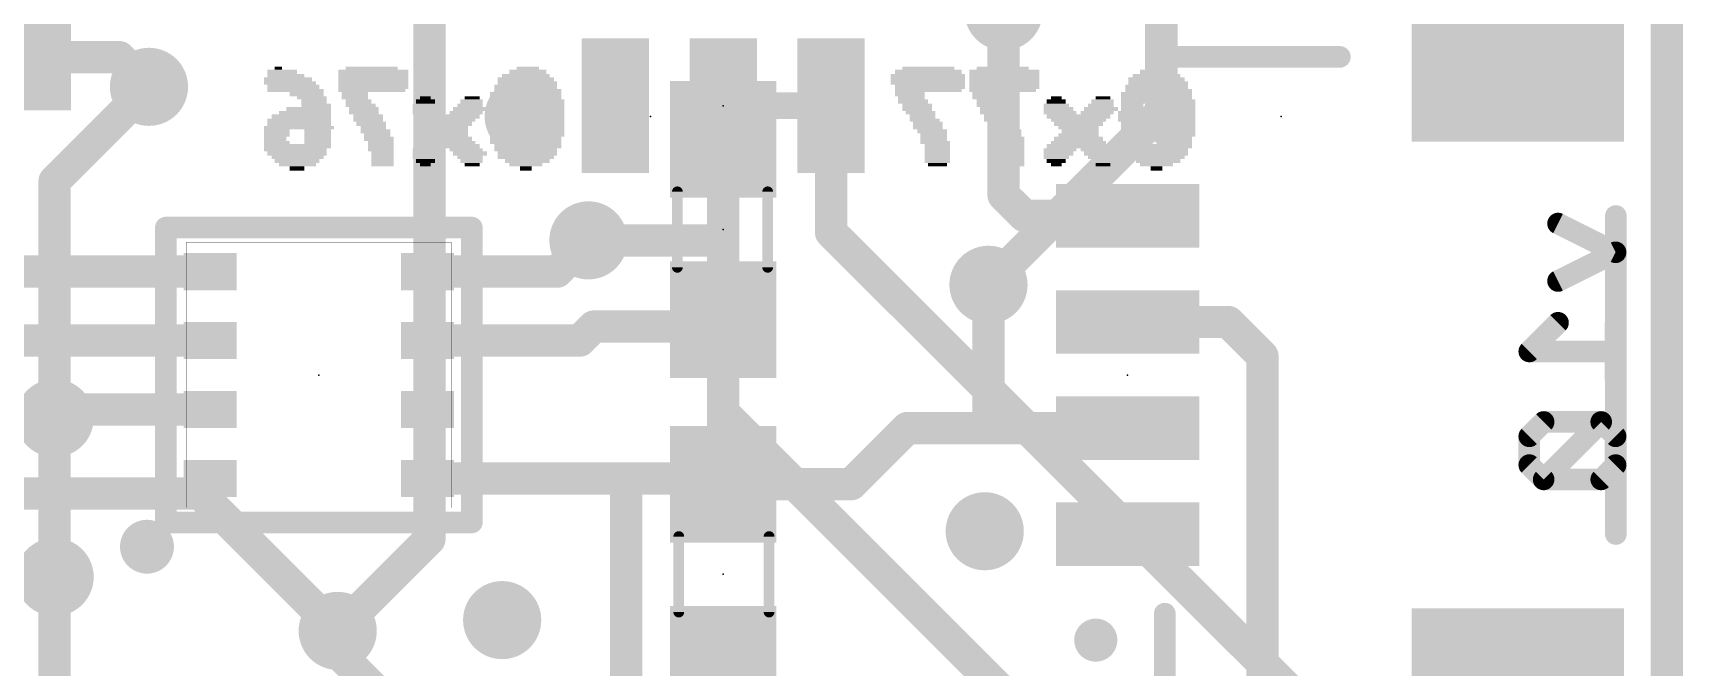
# Model space of a CAD drawing. Extents: x -34 to 73, y -22 to 26.
# Drawn here: x 10.01 to 25.55, y 9.95 to 15.93 of the extents above; entities that cross this region are included whole.
import ezdxf

# ---------------------------------------------------------------- set-up
doc = ezdxf.new("R2010")
doc.units = 0
for name, color, linetype in [('1', 12, 'CONTINUOUS'), ('16', 132, 'CONTINUOUS'), ('18', 110, 'CONTINUOUS'), ('20', 31, 'CONTINUOUS'), ('21', 41, 'CONTINUOUS'), ('22', 40, 'CONTINUOUS'), ('23', 53, 'CONTINUOUS'), ('24', 53, 'CONTINUOUS'), ('51', 53, 'CONTINUOUS')]:
    doc.layers.add(name, color=color, linetype=linetype)

# ---------------------------------------------------------------- blocks, each defined once
blk = doc.blocks.new('RECT')
blk.add_solid([(-0.5, -0.5), (0.5, -0.5), (-0.5, 0.5), (0.5, 0.5)])
blk = doc.blocks.new('ROUNDV')
at = {"const_width": 0.5}
blk.add_lwpolyline([(0, -0.25, 1), (0, 0.25, 1), (0, -0.25)], format="xyb", dxfattribs=at)

msp = doc.modelspace()

# ---------------------------------------------------------------- linework, layer by layer
at = {"layer": '1', "const_width": 0.3048}
for points in [[(25.4, 0), (25.4, 25.4)], [(19.1516, 14.3963), (19.1516, 16.129)], [(10.8204, 15.6972), (9.8162, 15.6972)], [(10.8204, 15.6972), (11.0998, 15.4178)], [(19.3479, 14.2), (19.1516, 14.3963)], [(20.32, 14.2), (19.3479, 14.2)], [(14.945, 13.675), (15.24, 13.97)], [(11.675, 13.675), (9.3824, 13.675)], [(13.725, 13.675), (14.945, 13.675)], [(19.0091, 12.2155), (19.0091, 13.5509)], [(16.51, 13.2216), (16.4456, 13.1572)], [(16.51, 11.6704), (16.51, 13.2216)], [(15.2908, 13.1572), (15.1586, 13.025)], [(16.4456, 13.1572), (15.2908, 13.1572)], [(20.32, 13.2), (21.2678, 13.2)], [(21.2678, 13.2), (21.59, 12.8778)], [(11.675, 13.025), (9.6694, 13.025)], [(13.725, 13.025), (15.1586, 13.025)], [(21.59, 12.8778), (21.59, 9.779)], [(10.2922, 12.375), (10.2108, 12.2936)], [(10.2108, 12.2936), (10.2108, 10.795)], [(11.675, 12.375), (10.2922, 12.375)], [(18.2452, 12.2), (17.7156, 11.6704)], [(18.2452, 12.2), (19.0246, 12.2)], [(19.0091, 12.2155), (19.0246, 12.2)], [(19.0246, 12.2), (20.32, 12.2)], [(13.725, 11.725), (15.5956, 11.725)], [(15.5956, 11.725), (16.4554, 11.725)], [(15.5956, 8.255), (15.5956, 11.725)], [(16.4554, 11.725), (16.51, 11.6704)], [(17.7156, 11.6704), (16.51, 11.6704)], [(12.8778, 10.0838), (12.8778, 10.287)], [(13.97, 8.9916), (12.8778, 10.0838)]]:
    msp.add_lwpolyline(points, dxfattribs=at)
at = {"layer": '1', "const_width": 0.1524}
for points in [[(10.8743, 15.7511, 1), (10.7665, 15.6433)], [(10.8204, 15.621, 1), (10.8204, 15.7734)], [(11.0459, 15.3639, 1), (11.1537, 15.4717)], [(19.2055, 14.4501, 1), (19.0977, 14.3424)], [(19.0754, 14.3963, 1), (19.2278, 14.3963)], [(19.3479, 14.2762, 1), (19.3479, 14.1238)], [(19.294, 14.1461, 1), (19.4017, 14.2539)], [(20.32, 14.1238, 1), (20.32, 14.2762)], [(15.2939, 13.9161, 1), (15.1861, 14.0239)], [(11.675, 13.5988, 1), (11.675, 13.7512)], [(13.725, 13.7512, 1), (13.725, 13.5988)], [(14.8911, 13.7289, 1), (14.9989, 13.6211)], [(14.945, 13.5988, 1), (14.945, 13.7512)], [(19.0853, 13.5509, 1), (18.9329, 13.5509)], [(16.5862, 13.2216, 1), (16.4338, 13.2216)], [(16.5639, 13.1677, 1), (16.4561, 13.2755)], [(15.2908, 13.2334, 1), (15.2908, 13.081)], [(15.3447, 13.1033, 1), (15.2369, 13.2111)], [(16.3917, 13.2111, 1), (16.4995, 13.1033)], [(16.4456, 13.081, 1), (16.4456, 13.2334)], [(20.32, 13.2762, 1), (20.32, 13.1238)], [(21.3217, 13.2539, 1), (21.2139, 13.1461)], [(21.2678, 13.1238, 1), (21.2678, 13.2762)], [(11.675, 12.9488, 1), (11.675, 13.1012)], [(13.725, 13.1012, 1), (13.725, 12.9488)], [(15.1047, 13.0789, 1), (15.2125, 12.9711)], [(15.1586, 12.9488, 1), (15.1586, 13.1012)], [(21.6662, 12.8778, 1), (21.5138, 12.8778)], [(21.5361, 12.8239, 1), (21.6439, 12.9317)], [(10.287, 12.2936, 1), (10.1346, 12.2936)], [(10.2922, 12.4512, 1), (10.2922, 12.2988)], [(10.3461, 12.3211, 1), (10.2383, 12.4289)], [(11.675, 12.2988, 1), (11.675, 12.4512)], [(10.1569, 12.3475, 1), (10.2647, 12.2397)], [(18.2452, 12.2762, 1), (18.2452, 12.1238)], [(18.2991, 12.1461, 1), (18.1913, 12.2539)], [(19.063, 12.2694, 1), (18.9552, 12.1616)], [(18.9329, 12.2155, 1), (19.0853, 12.2155)], [(19.0246, 12.2762, 1), (19.0246, 12.1238)], [(18.9707, 12.1461, 1), (19.0785, 12.2539)], [(19.0246, 12.1238, 1), (19.0246, 12.2762)], [(20.32, 12.1238, 1), (20.32, 12.2762)], [(13.725, 11.8012, 1), (13.725, 11.6488)], [(15.5956, 11.8012, 1), (15.5956, 11.6488)], [(15.6718, 11.725, 1), (15.5194, 11.725)], [(15.5956, 11.6488, 1), (15.5956, 11.8012)], [(16.5093, 11.7789, 1), (16.4015, 11.6711)], [(16.51, 11.7466, 1), (16.51, 11.5942)], [(16.4554, 11.6488, 1), (16.4554, 11.8012)], [(17.7156, 11.5942, 1), (17.7156, 11.7466)], [(16.4338, 11.6704, 1), (16.5862, 11.6704)], [(16.4561, 11.6165, 1), (16.5639, 11.7243)], [(17.6617, 11.7243, 1), (17.7695, 11.6165)], [(10.1346, 10.795, 1), (10.287, 10.795)], [(12.954, 10.287, 1), (12.8016, 10.287)], [(12.9317, 10.1377, 1), (12.8239, 10.0299)], [(12.8016, 10.0838, 1), (12.954, 10.0838)]]:
    msp.add_lwpolyline(points, format="xyb", dxfattribs=at)
at = {"layer": '16'}
for points, const_width in [([(25.4, 25.4), (25.4, 0)], 0.3048), ([(20.6375, 16.8529), (20.6375, 15.1793)], 0.3048), ([(13.7414, 16.2306), (13.7414, 11.1506)], 0.3048), ([(11.0998, 15.4178), (10.2108, 14.5288)], 0.3048), ([(16.51, 15.24), (16.51, 13.97)], 0.3048), ([(17.526, 15.24), (17.526, 14.0462)], 0.3048), ([(19.0091, 13.5509), (20.6375, 15.1793)], 0.3048), ([(10.2108, 14.5288), (10.2108, 12.2936)], 0.3048), ([(17.526, 14.0462), (22.0472, 9.525)], 0.3048), ([(24.3751, 14.1287), (24.9174, 13.8575)], 0.2032), ([(15.24, 13.97), (16.51, 13.97)], 0.3048), ([(16.51, 13.97), (16.51, 12.3444)], 0.3048), ([(24.9174, 13.8575), (24.3751, 13.5864)], 0.2032), ([(24.3751, 13.1932), (24.1039, 12.922)], 0.2032), ([(24.9174, 13.1932), (24.9174, 12.6508)], 0.2032), ([(24.1039, 12.922), (24.9174, 12.922)], 0.2032), ([(19.3548, 9.4996), (16.51, 12.3444)], 0.3048), ([(24.2395, 12.2576), (24.1039, 12.1221)], 0.2032), ([(24.7818, 12.2576), (24.2395, 12.2576)], 0.2032), ([(24.7818, 12.2576), (24.2395, 11.7153)], 0.2032), ([(24.9174, 12.1221), (24.7818, 12.2576)], 0.2032), ([(24.1039, 12.1221), (24.1039, 11.8509)], 0.2032), ([(24.9174, 11.8509), (24.9174, 12.1221)], 0.2032), ([(24.1039, 11.8509), (24.2395, 11.7153)], 0.2032), ([(24.2395, 11.7153), (24.7818, 11.7153)], 0.2032), ([(24.7818, 11.7153), (24.9174, 11.8509)], 0.2032), ([(9.3472, 11.5824), (11.5824, 11.5824)], 0.3048), ([(11.5824, 11.5824), (12.8778, 10.287)], 0.3048), ([(13.7414, 11.1506), (12.8778, 10.287)], 0.3048), ([(10.2108, 9.1186), (10.2108, 10.795)], 0.3048)]:
    msp.add_lwpolyline(points, dxfattribs=dict(at, const_width=const_width))
for points, const_width in [([(11.1537, 15.3639, 1), (11.0459, 15.4717)], 0.1524), ([(16.5862, 15.24, 1), (16.4338, 15.24)], 0.1524), ([(17.6022, 15.24, 1), (17.4498, 15.24)], 0.1524), ([(20.5613, 15.1793, 1), (20.7137, 15.1793)], 0.1524), ([(20.6914, 15.1254, 1), (20.5836, 15.2332)], 0.1524), ([(10.287, 14.5288, 1), (10.1346, 14.5288)], 0.1524), ([(10.1569, 14.5827, 1), (10.2647, 14.4749)], 0.1524), ([(17.5799, 14.1001, 1), (17.4721, 13.9923)], 0.1524), ([(24.3978, 14.1741, 1), (24.3524, 14.0832)], 0.1016), ([(15.24, 14.0462, 1), (15.24, 13.8938)], 0.1524), ([(16.5862, 13.97, 1), (16.4338, 13.97)], 0.1524), ([(16.4338, 13.97, 1), (16.5862, 13.97)], 0.1524), ([(16.51, 13.8938, 1), (16.51, 14.0462)], 0.1524), ([(17.4498, 14.0462, 1), (17.6022, 14.0462)], 0.1524), ([(24.9401, 13.8121, 1), (24.8947, 13.903)], 0.1016), ([(24.8947, 13.8121, 1), (24.9401, 13.903)], 0.1016), ([(18.9552, 13.6048, 1), (19.063, 13.497)], 0.1524), ([(24.3524, 13.6318, 1), (24.3978, 13.5409)], 0.1016), ([(24.411, 13.1572, 1), (24.3392, 13.2291)], 0.1016), ([(24.9682, 13.1932, 1), (24.8666, 13.1932)], 0.1016), ([(24.1039, 12.9728, 1), (24.1039, 12.8712)], 0.1016), ([(24.068, 12.9579, 1), (24.1398, 12.8861)], 0.1016), ([(24.9174, 12.8712, 1), (24.9174, 12.9728)], 0.1016), ([(24.8666, 12.6508, 1), (24.9682, 12.6508)], 0.1016), ([(16.5639, 12.3983, 1), (16.4561, 12.2905)], 0.1524), ([(10.1346, 12.2936, 1), (10.287, 12.2936)], 0.1524), ([(16.4338, 12.3444, 1), (16.5862, 12.3444)], 0.1524), ([(24.2395, 12.3084, 1), (24.2395, 12.2068)], 0.1016), ([(24.2754, 12.2217, 1), (24.2036, 12.2936)], 0.1016), ([(24.8177, 12.2936, 1), (24.7459, 12.2217)], 0.1016), ([(24.8177, 12.2217, 1), (24.7459, 12.2936)], 0.1016), ([(24.7818, 12.2068, 1), (24.7818, 12.3084)], 0.1016), ([(24.1547, 12.1221, 1), (24.0531, 12.1221)], 0.1016), ([(24.068, 12.158, 1), (24.1398, 12.0861)], 0.1016), ([(24.9682, 12.1221, 1), (24.8666, 12.1221)], 0.1016), ([(24.8815, 12.0861, 1), (24.9533, 12.158)], 0.1016), ([(24.1398, 11.8868, 1), (24.068, 11.815)], 0.1016), ([(24.0531, 11.8509, 1), (24.1547, 11.8509)], 0.1016), ([(24.2395, 11.7661, 1), (24.2395, 11.6645)], 0.1016), ([(24.7818, 11.6645, 1), (24.7818, 11.7661)], 0.1016), ([(24.8666, 11.8509, 1), (24.9682, 11.8509)], 0.1016), ([(24.9533, 11.815, 1), (24.8815, 11.8868)], 0.1016), ([(11.6363, 11.6363, 1), (11.5285, 11.5285)], 0.1524), ([(11.5824, 11.5062, 1), (11.5824, 11.6586)], 0.1524), ([(24.2036, 11.7512, 1), (24.2754, 11.6794)], 0.1016), ([(24.2036, 11.6794, 1), (24.2754, 11.7512)], 0.1016), ([(24.7459, 11.7512, 1), (24.8177, 11.6794)], 0.1016), ([(13.6652, 11.1506, 1), (13.8176, 11.1506)], 0.1524), ([(13.7953, 11.0967, 1), (13.6875, 11.2045)], 0.1524), ([(10.287, 10.795, 1), (10.1346, 10.795)], 0.1524), ([(12.8239, 10.3409, 1), (12.9317, 10.2331)], 0.1524), ([(12.8239, 10.2331, 1), (12.9317, 10.3409)], 0.1524)]:
    msp.add_lwpolyline(points, format="xyb", dxfattribs=dict(at, const_width=const_width))
at = {"layer": '20', "const_width": 0.2032}
msp.add_lwpolyline([(25.4, 25.4), (25.4, 0)], dxfattribs=at)
at = {"layer": '21', "const_width": 0.2032}
for points in [[(20.67, 14.95), (20.67, 15.7)], [(20.67, 15.7), (22.32, 15.7)], [(11.2586, 11.3094), (11.2586, 14.0907)], [(11.2586, 14.0907), (14.1415, 14.0907)], [(14.1415, 14.0907), (14.1415, 11.3094)], [(24.92, 11.2), (24.92, 14.2)], [(14.1415, 11.3094), (11.2586, 11.3094)], [(20.67, 9.7), (20.67, 10.45)]]:
    msp.add_lwpolyline(points, dxfattribs=at)
at = {"layer": '21'}
for points, const_width in [([(20.7208, 15.7, 1), (20.6192, 15.7)], 0.1016), ([(20.67, 15.7508, 1), (20.67, 15.6492)], 0.1016), ([(22.32, 15.6492, 1), (22.32, 15.7508)], 0.1016), ([(20.6192, 14.95, 1), (20.7208, 14.95)], 0.1016), ([(11.2586, 14.1415, 1), (11.2586, 14.0398)], 0.1016), ([(11.3094, 14.0907, 1), (11.2078, 14.0907)], 0.1016), ([(14.1923, 14.0907, 1), (14.0907, 14.0907)], 0.1016), ([(14.1415, 14.0398, 1), (14.1415, 14.1415)], 0.1016), ([(24.9708, 14.2, 1), (24.8692, 14.2)], 0.1016), ([(11.2586, 11.3602, 1), (11.2586, 11.2585)], 0.1016), ([(11.2078, 11.3094, 1), (11.3094, 11.3094)], 0.1016), ([(14.0907, 11.3094, 1), (14.1923, 11.3094)], 0.1016), ([(14.1415, 11.2585, 1), (14.1415, 11.3602)], 0.1016), ([(11.0808, 10.9538, 1), (11.0808, 11.2078, 1), (11.0808, 10.9538)], 0.254), ([(24.8692, 11.2, 1), (24.9708, 11.2)], 0.1016), ([(20.7208, 10.45, 1), (20.6192, 10.45)], 0.1016), ([(20.02, 10.0984, 1), (20.02, 10.3016, 1), (20.02, 10.0984)], 0.2032)]:
    msp.add_lwpolyline(points, format="xyb", dxfattribs=dict(at, const_width=const_width))
at = {"layer": '23'}
for p in [(16.51, 14.0716), (12.7, 12.7), (20.32, 12.7), (16.51, 10.8204)]:
    msp.add_point(p, dxfattribs=at)
at = {"layer": '24'}
for p in [(16.51, 15.24), (15.8242, 15.1384), (21.7678, 15.1384)]:
    msp.add_point(p, dxfattribs=at)
at = {"layer": '51'}
for points, const_width in [([(16.078, 13.7156), (16.078, 14.4276)], 0.1016), ([(16.929, 13.7156), (16.929, 14.4276)], 0.1016), ([(13.95, 13.95), (11.45, 13.95)], 0.001), ([(11.45, 13.95), (11.45, 11.45)], 0.001), ([(13.95, 11.45), (13.95, 13.95)], 0.001), ([(11.45, 11.45), (13.95, 11.45)], 0.001), ([(16.091, 11.1764), (16.091, 10.4644)], 0.1016), ([(16.942, 11.1764), (16.942, 10.4644)], 0.1016)]:
    msp.add_lwpolyline(points, dxfattribs=dict(at, const_width=const_width))
for points, const_width in [([(16.1034, 14.4276, 1), (16.0526, 14.4276)], 0.0508), ([(16.9544, 14.4276, 1), (16.9036, 14.4276)], 0.0508), ([(11.45, 13.9503, 1), (11.45, 13.9498)], 0.0005), ([(11.4503, 13.95, 1), (11.4498, 13.95)], 0.0005), ([(13.9503, 13.95, 1), (13.9498, 13.95)], 0.0005), ([(13.95, 13.9498, 1), (13.95, 13.9503)], 0.0005), ([(16.0526, 13.7156, 1), (16.1034, 13.7156)], 0.0508), ([(16.9036, 13.7156, 1), (16.9544, 13.7156)], 0.0508), ([(11.45, 11.4503, 1), (11.45, 11.4498)], 0.0005), ([(11.4498, 11.45, 1), (11.4503, 11.45)], 0.0005), ([(13.9498, 11.45, 1), (13.9503, 11.45)], 0.0005), ([(13.95, 11.4498, 1), (13.95, 11.4503)], 0.0005), ([(16.1164, 11.1764, 1), (16.0656, 11.1764)], 0.0508), ([(16.9674, 11.1764, 1), (16.9166, 11.1764)], 0.0508), ([(16.0656, 10.4644, 1), (16.1164, 10.4644)], 0.0508), ([(16.9166, 10.4644, 1), (16.9674, 10.4644)], 0.0508)]:
    msp.add_lwpolyline(points, format="xyb", dxfattribs=dict(at, const_width=const_width))

# ---------------------------------------------------------------- block references
at = {"layer": '1', "xscale": 1.1}
for p, rotation in [((9.8162, 15.6972), 180), ((16.51, 14.9216), 90), ((16.51, 13.2216), 90), ((16.51, 11.6704), 270), ((16.51, 9.9704), 270)]:
    msp.add_blockref('RECT', p, dxfattribs=dict(at, rotation=rotation))
at = {"layer": '1'}
for p, xscale, yscale, rotation in [((23.995, 15.5), 1.2, 2, 90), ((20.32, 14.2), 0.6, 1.35, 90), ((11.675, 13.675), 0.5, 0.35, 180), ((13.725, 13.675), 0.5, 0.35, 180), ((20.32, 13.2), 0.6, 1.35, 90), ((11.675, 13.025), 0.5, 0.35, 180), ((13.725, 13.025), 0.5, 0.35, 180), ((11.675, 12.375), 0.5, 0.35, 180), ((13.725, 12.375), 0.5, 0.35, 180), ((20.32, 12.2), 0.6, 1.35, 90), ((11.675, 11.725), 0.5, 0.35, 180), ((13.725, 11.725), 0.5, 0.35, 180), ((20.32, 11.2), 0.6, 1.35, 90), ((23.995, 9.9), 1.2, 2, 90)]:
    msp.add_blockref('RECT', p, dxfattribs=dict(at, xscale=xscale, yscale=yscale, rotation=rotation))
at = {"layer": '16'}
for p, xscale, yscale in [((15.494, 15.24), 0.635, 1.27), ((16.51, 15.24), 0.635, 1.27), ((17.526, 15.24), 0.635, 1.27), ((17.018, 15.24), 0.4064, 0.254)]:
    msp.add_blockref('RECT', p, dxfattribs=dict(at, xscale=xscale, yscale=yscale))
at = {"layer": '18', "xscale": 0.7366, "yscale": 0.7366}
for p in [(19.1516, 16.129), (19.1516, 16.129), (11.0998, 15.4178), (11.0998, 15.4178), (14.6304, 15.1384), (14.6304, 15.1384), (15.24, 13.97), (15.24, 13.97), (19.0091, 13.5509), (19.0091, 13.5509), (10.2108, 12.2936), (10.2108, 12.2936), (18.9738, 11.2268), (18.9738, 11.2268), (10.2108, 10.795), (10.2108, 10.795), (14.4272, 10.3886), (14.4272, 10.3886), (12.8778, 10.287), (12.8778, 10.287)]:
    msp.add_blockref('ROUNDV', p, dxfattribs=at)
at = {"layer": '22', "rotation": 180}
for p, xscale, yscale in [((12.3542, 15.5584), 0.28, 0.04), ((12.3192, 15.5934), 0.07, 0.03), ((13.2142, 15.5584), 0.66, 0.04), ((13.1992, 15.5934), 0.49, 0.03), ((14.6692, 15.5584), 0.35, 0.04), ((14.6692, 15.5934), 0.21, 0.03), ((18.4428, 15.5584), 0.63, 0.04), ((18.4428, 15.5934), 0.49, 0.03), ((19.1578, 15.5584), 0.66, 0.04), ((19.1428, 15.5934), 0.49, 0.03), ((20.6128, 15.5584), 0.35, 0.04), ((20.6128, 15.5934), 0.21, 0.03), ((12.4092, 15.4884), 0.45, 0.04), ((12.4292, 15.4534), 0.49, 0.03), ((12.3892, 15.5234), 0.35, 0.03), ((12.4592, 15.4184), 0.49, 0.04), ((12.4792, 15.3834), 0.53, 0.03), ((13.2142, 15.5234), 0.66, 0.03), ((13.2142, 15.4884), 0.66, 0.04), ((13.2142, 15.4534), 0.66, 0.03), ((13.2142, 15.4184), 0.66, 0.04), ((13.1992, 15.3834), 0.63, 0.03), ((14.6492, 15.4184), 0.59, 0.04), ((14.6692, 15.3834), 0.63, 0.03), ((14.6492, 15.4884), 0.53, 0.04), ((14.6642, 15.4534), 0.56, 0.03), ((14.6492, 15.5234), 0.45, 0.03), ((18.4378, 15.5234), 0.7, 0.03), ((18.4378, 15.4884), 0.7, 0.04), ((18.4378, 15.4534), 0.7, 0.03), ((18.4578, 15.4184), 0.66, 0.04), ((18.4428, 15.3834), 0.63, 0.03), ((19.1578, 15.5234), 0.66, 0.03), ((19.1578, 15.4884), 0.66, 0.04), ((19.1578, 15.4534), 0.66, 0.03), ((19.1578, 15.4184), 0.66, 0.04), ((19.1428, 15.3834), 0.63, 0.03), ((20.5928, 15.4184), 0.59, 0.04), ((20.6128, 15.3834), 0.63, 0.03), ((20.5928, 15.4884), 0.53, 0.04), ((20.6078, 15.4534), 0.56, 0.03), ((20.5928, 15.5234), 0.45, 0.03), ((12.5842, 15.3484), 0.32, 0.04), ((12.6342, 15.3134), 0.28, 0.03), ((12.6542, 15.2784), 0.24, 0.04), ((12.6742, 15.2434), 0.28, 0.03), ((13.0392, 15.3484), 0.25, 0.04), ((13.0392, 15.3134), 0.25, 0.03), ((13.0742, 15.2784), 0.24, 0.04), ((13.0942, 15.2434), 0.28, 0.03), ((13.7042, 15.2434), 0.24, 0.03), ((13.7042, 15.2784), 0.18, 0.04), ((13.7042, 15.3134), 0.1, 0.03), ((14.1242, 15.2434), 0.24, 0.03), ((14.1392, 15.2784), 0.21, 0.04), ((14.1442, 15.3134), 0.14, 0.03), ((14.4542, 15.3484), 0.28, 0.04), ((14.4392, 15.3134), 0.25, 0.03), ((14.4392, 15.2784), 0.25, 0.04), ((14.4192, 15.2434), 0.21, 0.03), ((14.8592, 15.3484), 0.25, 0.04), ((14.8592, 15.3134), 0.25, 0.03), ((14.8942, 15.2784), 0.24, 0.04), ((14.8942, 15.2434), 0.24, 0.03), ((18.2678, 15.3484), 0.28, 0.04), ((18.2828, 15.3134), 0.25, 0.03), ((18.2978, 15.2784), 0.28, 0.04), ((18.3378, 15.2434), 0.28, 0.03), ((18.9828, 15.3484), 0.25, 0.04), ((18.9828, 15.3134), 0.25, 0.03), ((19.0178, 15.2784), 0.24, 0.04), ((19.0378, 15.2434), 0.28, 0.03), ((19.6478, 15.2434), 0.24, 0.03), ((19.6478, 15.2784), 0.18, 0.04), ((19.6478, 15.3134), 0.1, 0.03), ((20.0678, 15.2434), 0.24, 0.03), ((20.0828, 15.2784), 0.21, 0.04), ((20.0878, 15.3134), 0.14, 0.03), ((20.3978, 15.3484), 0.28, 0.04), ((20.3828, 15.3134), 0.25, 0.03), ((20.3828, 15.2784), 0.25, 0.04), ((20.3628, 15.2434), 0.21, 0.03), ((20.8028, 15.3484), 0.25, 0.04), ((20.8028, 15.3134), 0.25, 0.03), ((20.8378, 15.2784), 0.24, 0.04), ((20.8378, 15.2434), 0.24, 0.03), ((12.5142, 15.1034), 0.6, 0.03), ((12.5142, 15.0684), 0.6, 0.04), ((12.5342, 15.1384), 0.56, 0.04), ((12.5692, 15.1734), 0.49, 0.03), ((12.6042, 15.2084), 0.42, 0.04), ((13.1242, 15.2084), 0.28, 0.04), ((13.1242, 15.1734), 0.28, 0.03), ((13.1642, 15.1384), 0.28, 0.04), ((13.1642, 15.1034), 0.28, 0.03), ((13.1942, 15.0684), 0.28, 0.04), ((13.7242, 15.2084), 0.28, 0.04), ((13.7392, 15.1734), 0.31, 0.03), ((13.9142, 15.1384), 0.6, 0.04), ((13.9142, 15.1034), 0.52, 0.03), ((13.9142, 15.0684), 0.46, 0.04), ((14.0892, 15.1734), 0.31, 0.03), ((14.1242, 15.2084), 0.32, 0.04), ((14.4042, 15.1734), 0.24, 0.03), ((14.4042, 15.1384), 0.24, 0.04), ((14.4042, 15.1034), 0.24, 0.03), ((14.4192, 15.2084), 0.21, 0.04), ((14.4192, 15.0684), 0.21, 0.04), ((14.8942, 15.2084), 0.24, 0.04), ((14.8942, 15.1734), 0.24, 0.03), ((14.8942, 15.1384), 0.24, 0.04), ((14.8942, 15.1034), 0.24, 0.03), ((14.8942, 15.0684), 0.24, 0.04), ((18.3378, 15.2084), 0.28, 0.04), ((18.3678, 15.1734), 0.28, 0.03), ((18.3878, 15.1384), 0.24, 0.04), ((18.4078, 15.1034), 0.28, 0.03), ((18.4378, 15.0684), 0.28, 0.04), ((19.0678, 15.2084), 0.28, 0.04), ((19.0678, 15.1734), 0.28, 0.03), ((19.1078, 15.1384), 0.28, 0.04), ((19.1078, 15.1034), 0.28, 0.03), ((19.1378, 15.0684), 0.28, 0.04), ((19.6678, 15.2084), 0.28, 0.04), ((19.6828, 15.1734), 0.31, 0.03), ((19.8578, 15.1384), 0.6, 0.04), ((19.8578, 15.1034), 0.52, 0.03), ((19.8578, 15.0684), 0.46, 0.04), ((20.0328, 15.1734), 0.31, 0.03), ((20.0678, 15.2084), 0.32, 0.04), ((20.3478, 15.1734), 0.24, 0.03), ((20.3478, 15.1384), 0.24, 0.04), ((20.3478, 15.1034), 0.24, 0.03), ((20.3628, 15.2084), 0.21, 0.04), ((20.3628, 15.0684), 0.21, 0.04), ((20.8378, 15.2084), 0.24, 0.04), ((20.8378, 15.1734), 0.24, 0.03), ((20.8378, 15.1384), 0.24, 0.04), ((20.8378, 15.1034), 0.24, 0.03), ((20.8378, 15.0684), 0.24, 0.04), ((12.5142, 15.0334), 0.66, 0.03), ((12.3042, 14.9984), 0.24, 0.04), ((12.3042, 14.9634), 0.24, 0.03), ((12.2892, 14.9284), 0.21, 0.04), ((12.6892, 14.9984), 0.25, 0.04), ((12.6892, 14.9634), 0.25, 0.03), ((12.6892, 14.9284), 0.25, 0.04), ((13.2142, 15.0334), 0.24, 0.03), ((13.2342, 14.9984), 0.28, 0.04), ((13.2492, 14.9634), 0.25, 0.03), ((13.2642, 14.9284), 0.28, 0.04), ((13.9142, 14.9284), 0.46, 0.04), ((13.9142, 15.0334), 0.38, 0.03), ((13.9142, 14.9634), 0.38, 0.03), ((13.9292, 14.9984), 0.35, 0.04), ((14.4192, 15.0334), 0.21, 0.03), ((14.4392, 14.9984), 0.25, 0.04), ((14.4392, 14.9634), 0.25, 0.03), ((14.4392, 14.9284), 0.25, 0.04), ((14.8592, 14.9284), 0.25, 0.04), ((14.8942, 15.0334), 0.24, 0.03), ((14.8942, 14.9984), 0.24, 0.04), ((14.8942, 14.9634), 0.24, 0.03), ((18.4378, 15.0334), 0.28, 0.03), ((18.4778, 14.9984), 0.28, 0.04), ((18.4928, 14.9634), 0.25, 0.03), ((18.4928, 14.9284), 0.25, 0.04), ((19.1578, 15.0334), 0.24, 0.03), ((19.1778, 14.9984), 0.28, 0.04), ((19.1928, 14.9634), 0.25, 0.03), ((19.2078, 14.9284), 0.28, 0.04), ((19.8578, 14.9284), 0.46, 0.04), ((19.8578, 15.0334), 0.38, 0.03), ((19.8578, 14.9634), 0.38, 0.03), ((19.8728, 14.9984), 0.35, 0.04), ((20.3628, 15.0334), 0.21, 0.03), ((20.3828, 14.9984), 0.25, 0.04), ((20.3828, 14.9634), 0.25, 0.03), ((20.3828, 14.9284), 0.25, 0.04), ((20.8028, 14.9284), 0.25, 0.04), ((20.8378, 15.0334), 0.24, 0.03), ((20.8378, 14.9984), 0.24, 0.04), ((20.8378, 14.9634), 0.24, 0.03), ((12.3042, 14.8934), 0.24, 0.03), ((12.4992, 14.8584), 0.63, 0.04), ((12.4792, 14.8234), 0.59, 0.03), ((12.4942, 14.7884), 0.56, 0.04), ((12.4992, 14.7534), 0.49, 0.03), ((12.6892, 14.8934), 0.25, 0.03), ((13.2842, 14.8934), 0.24, 0.03), ((13.2842, 14.8584), 0.24, 0.04), ((13.2842, 14.8234), 0.24, 0.03), ((13.2992, 14.7884), 0.21, 0.04), ((13.2992, 14.7534), 0.21, 0.03), ((13.7392, 14.8234), 0.31, 0.03), ((13.7242, 14.7884), 0.28, 0.04), ((13.7042, 14.7534), 0.24, 0.03), ((13.9142, 14.8584), 0.6, 0.04), ((13.9142, 14.8934), 0.52, 0.03), ((14.0892, 14.8234), 0.31, 0.03), ((14.1242, 14.7884), 0.32, 0.04), ((14.1242, 14.7534), 0.24, 0.03), ((14.4542, 14.8934), 0.28, 0.03), ((14.6692, 14.8584), 0.63, 0.04), ((14.6492, 14.8234), 0.59, 0.03), ((14.6642, 14.7884), 0.56, 0.04), ((14.6492, 14.7534), 0.53, 0.03), ((14.8442, 14.8934), 0.28, 0.03), ((18.5078, 14.8934), 0.28, 0.03), ((18.5278, 14.8584), 0.24, 0.04), ((18.5278, 14.8234), 0.24, 0.03), ((18.5278, 14.7884), 0.24, 0.04), ((18.5278, 14.7534), 0.24, 0.03), ((19.2278, 14.8934), 0.24, 0.03), ((19.2278, 14.8584), 0.24, 0.04), ((19.2278, 14.8234), 0.24, 0.03), ((19.2428, 14.7884), 0.21, 0.04), ((19.2428, 14.7534), 0.21, 0.03), ((19.6828, 14.8234), 0.31, 0.03), ((19.6678, 14.7884), 0.28, 0.04), ((19.6478, 14.7534), 0.24, 0.03), ((19.8578, 14.8584), 0.6, 0.04), ((19.8578, 14.8934), 0.52, 0.03), ((20.0328, 14.8234), 0.31, 0.03), ((20.0678, 14.7884), 0.32, 0.04), ((20.0678, 14.7534), 0.24, 0.03), ((20.3978, 14.8934), 0.28, 0.03), ((20.6128, 14.8584), 0.63, 0.04), ((20.5928, 14.8234), 0.59, 0.03), ((20.6078, 14.7884), 0.56, 0.04), ((20.5928, 14.7534), 0.53, 0.03), ((20.7878, 14.8934), 0.28, 0.03), ((12.4942, 14.7184), 0.42, 0.04), ((12.4992, 14.6834), 0.35, 0.03), ((12.4942, 14.6484), 0.14, 0.04), ((13.2992, 14.7184), 0.21, 0.04), ((13.2992, 14.6834), 0.21, 0.03), ((13.7042, 14.7184), 0.18, 0.04), ((13.7042, 14.6834), 0.1, 0.03), ((14.1392, 14.7184), 0.21, 0.04), ((14.1442, 14.6834), 0.14, 0.03), ((14.6642, 14.7184), 0.42, 0.04), ((14.6492, 14.6834), 0.31, 0.03), ((14.6492, 14.6484), 0.11, 0.04), ((18.5278, 14.7184), 0.24, 0.04), ((18.5278, 14.6834), 0.18, 0.03), ((19.2428, 14.7184), 0.21, 0.04), ((19.2428, 14.6834), 0.21, 0.03), ((19.6478, 14.7184), 0.18, 0.04), ((19.6478, 14.6834), 0.1, 0.03), ((20.0828, 14.7184), 0.21, 0.04), ((20.0878, 14.6834), 0.14, 0.03), ((20.6078, 14.7184), 0.42, 0.04), ((20.5928, 14.6834), 0.31, 0.03), ((20.5928, 14.6484), 0.11, 0.04)]:
    msp.add_blockref('RECT', p, dxfattribs=dict(at, xscale=xscale, yscale=yscale))
at = {"layer": '51'}
for p, xscale, yscale, rotation in [((16.5049, 14.6519), 0.5001, 0.95, 90), ((11.725, 13.675), 0.35, 0.35, 90), ((13.675, 13.675), 0.35, 0.35, 270), ((16.5049, 13.4835), 0.5001, 0.95, 90), ((11.725, 13.025), 0.35, 0.35, 90), ((13.675, 13.025), 0.35, 0.35, 270), ((11.725, 12.375), 0.35, 0.35, 90), ((13.675, 12.375), 0.35, 0.35, 270), ((11.725, 11.725), 0.35, 0.35, 90), ((13.675, 11.725), 0.35, 0.35, 270), ((16.5151, 11.4085), 0.5001, 0.95, 270), ((16.5151, 10.2401), 0.5001, 0.95, 270)]:
    msp.add_blockref('RECT', p, dxfattribs=dict(at, xscale=xscale, yscale=yscale, rotation=rotation))

doc.saveas('drawing.dxf')
